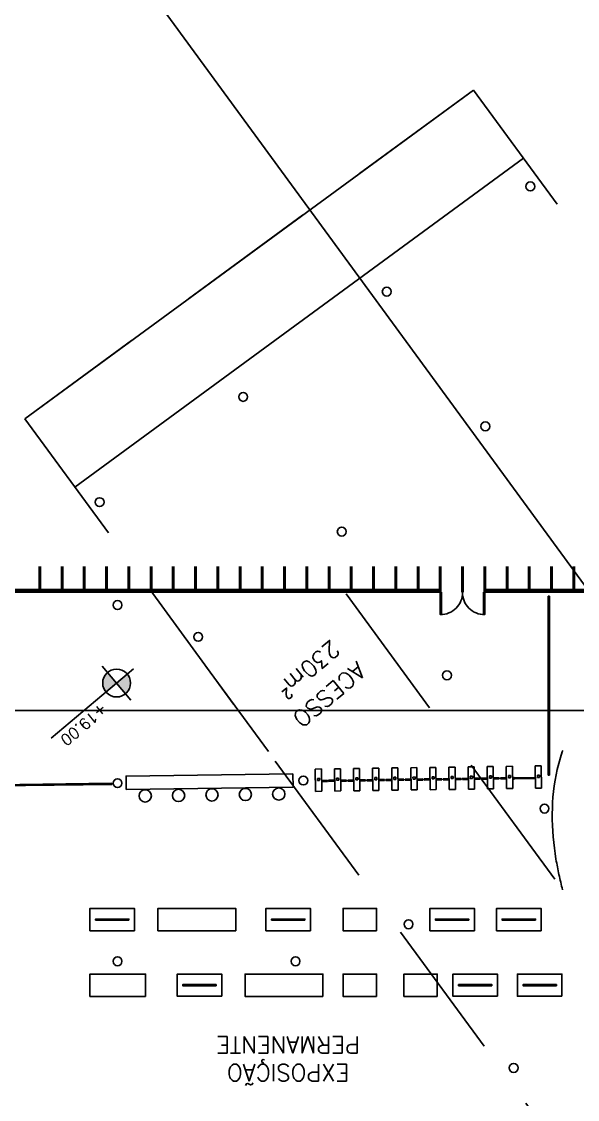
# Model space of a CAD drawing. Header units: millimetres. Extents: x 55520 to 96084, y -58491 to -49645.
# Drawn here: x 59530.21 to 59555.19, y -57762.87 to -57714.46 of the extents above; entities that cross this region are included whole.
import ezdxf
from ezdxf.enums import TextEntityAlignment as Align

# ---------------------------------------------------------------- set-up
doc = ezdxf.new("R2010")
doc.units = ezdxf.units.MM
doc.linetypes.add('HIDDEN', pattern=[9.525, 6.35, -3.175])
for name, color, linetype in [('05_Mobiliário', 1, 'Continuous'), ('Alvenaria Vista', 40, 'Continuous'), ('ARQ-COTAS', 1, 'Continuous'), ('ARQ-SÍMBOLOS', 2, 'Continuous'), ('ARQ-TEXTO2', 2, 'Continuous'), ('ARQ-TEXTO3', 3, 'Continuous'), ('Caminhos Principais', 13, 'Continuous'), ('Cinza', 9, 'Continuous'), ('Esquadrias', 241, 'Continuous'), ('Linha Fina', 100, 'Continuous'), ('Mobiliário_cinza', 254, 'Continuous'), ('Pilares', 181, 'Continuous'), ('Projeção', 60, 'HIDDEN')]:
    doc.layers.add(name, color=color, linetype=linetype)
doc.styles.add('ROMANS', font='romans.shx')

# ---------------------------------------------------------------- blocks, each defined once
blk = doc.blocks.new('Expo_1')
blk.add_lwpolyline([(55979.651, -57955.975), (55981.651, -57955.975), (55981.651, -57956.975), (55979.651, -57956.975)], close=True)
at = {"layer": 'Esquadrias'}
blk.add_lwpolyline([(55979.901, -57956.45), (55981.401, -57956.45), (55981.401, -57956.5), (55979.901, -57956.5)], close=True, dxfattribs=at)
blk = doc.blocks.new('Nível_Planta')
at = {"layer": 'ARQ-SÍMBOLOS', "ltscale": 0.1}
h = blk.add_hatch(color=1, dxfattribs=at)
h.dxf.hatch_style = 1
h.paths.add_polyline_path([(-0.25, 0), (0, 0), (0, 0.25, 0.414214)])
h.paths.add_polyline_path([(0.25, 0), (0, 0), (0, -0.25, 0.414214)])
at = {"layer": 'ARQ-SÍMBOLOS', "color": 1}
for p, q in [((0, 0.4), (0, -0.4)), ((1.535, 0), (-0.4, 0))]:
    blk.add_line(p, q, dxfattribs=at)
at = {"layer": 'ARQ-SÍMBOLOS', "color": 1, "ltscale": 0.1}
blk.add_line((-0.25, 0), (0.25, 0), dxfattribs=at)
at = {"layer": 'ARQ-SÍMBOLOS', "color": 1}
blk.add_circle((0, 0), 0.25, dxfattribs=at)
at = {"layer": 'ARQ-TEXTO2', "style": 'ROMANS'}
blk.add_attdef('NIVEL-ACABADO', text='', height=0.2, dxfattribs=at).set_placement((0.432, 0.034), align=Align.BOTTOM_LEFT)

msp = doc.modelspace()

# ---------------------------------------------------------------- linework, layer by layer
at = {"layer": '05_Mobiliário'}
for p, q in [((59553.932, -57740.268), (59553.882, -57740.268)), ((59553.882, -57748.301), (59553.882, -57740.268)), ((59553.932, -57748.301), (59553.932, -57740.268)), ((59553.566, -57747.892), (59553.293, -57747.896)), ((59553.293, -57747.896), (59553.307, -57748.895)), ((59553.58, -57748.892), (59553.566, -57747.892)), ((59543.684, -57748.031), (59543.411, -57748.035)), ((59543.411, -57748.035), (59543.425, -57749.035)), ((59543.698, -57749.031), (59543.684, -57748.031)), ((59544.543, -57748.019), (59544.27, -57748.023)), ((59544.27, -57748.023), (59544.284, -57749.023)), ((59544.557, -57749.019), (59544.543, -57748.019)), ((59545.401, -57748.007), (59545.128, -57748.011)), ((59545.128, -57748.011), (59545.142, -57749.01)), ((59545.415, -57749.007), (59545.401, -57748.007)), ((59546.26, -57747.995), (59545.986, -57747.998)), ((59545.986, -57747.998), (59546.001, -57748.998)), ((59546.274, -57748.995), (59546.26, -57747.995)), ((59547.118, -57747.983), (59546.845, -57747.986)), ((59546.845, -57747.986), (59546.859, -57748.986)), ((59547.132, -57748.982), (59547.118, -57747.983)), ((59547.977, -57747.97), (59547.703, -57747.974)), ((59547.703, -57747.974), (59547.717, -57748.974)), ((59547.991, -57748.97), (59547.977, -57747.97)), ((59548.835, -57747.958), (59548.562, -57747.962)), ((59548.562, -57747.962), (59548.576, -57748.962)), ((59548.753, -57748.378), (59548.66, -57748.379)), ((59548.66, -57748.379), (59548.662, -57748.476)), ((59548.754, -57748.475), (59548.753, -57748.378)), ((59548.849, -57748.958), (59548.835, -57747.958)), ((59549.693, -57747.946), (59549.42, -57747.95)), ((59549.42, -57747.95), (59549.434, -57748.95)), ((59549.612, -57748.365), (59549.519, -57748.367)), ((59549.519, -57748.367), (59549.52, -57748.464)), ((59549.613, -57748.463), (59549.612, -57748.365)), ((59549.708, -57748.946), (59549.693, -57747.946)), ((59550.552, -57747.934), (59550.279, -57747.938)), ((59550.279, -57747.938), (59550.293, -57748.938)), ((59550.47, -57748.353), (59550.377, -57748.355)), ((59550.377, -57748.355), (59550.379, -57748.452)), ((59550.471, -57748.451), (59550.47, -57748.353)), ((59550.566, -57748.934), (59550.552, -57747.934)), ((59551.41, -57747.922), (59551.137, -57747.926)), ((59551.137, -57747.926), (59551.151, -57748.926)), ((59551.328, -57748.341), (59551.236, -57748.343)), ((59551.236, -57748.343), (59551.237, -57748.44)), ((59551.33, -57748.439), (59551.328, -57748.341)), ((59551.424, -57748.922), (59551.41, -57747.922)), ((59552.269, -57747.91), (59551.996, -57747.914)), ((59551.996, -57747.914), (59552.01, -57748.914)), ((59552.187, -57748.329), (59552.094, -57748.33)), ((59552.094, -57748.33), (59552.096, -57748.428)), ((59552.188, -57748.427), (59552.187, -57748.329)), ((59552.283, -57748.91), (59552.269, -57747.91)), ((59553.484, -57748.311), (59553.392, -57748.312)), ((59553.392, -57748.312), (59553.393, -57748.41)), ((59553.486, -57748.408), (59553.484, -57748.311)), ((59553.932, -57748.301), (59553.882, -57748.301)), ((59526.573, -57748.78), (59534.273, -57748.671)), ((59526.573, -57748.83), (59534.273, -57748.721)), ((59534.273, -57748.671), (59534.273, -57748.721)), ((59543.602, -57748.45), (59543.51, -57748.451)), ((59543.51, -57748.451), (59543.511, -57748.549)), ((59543.511, -57748.549), (59543.604, -57748.548)), ((59543.604, -57748.548), (59543.602, -57748.45)), ((59543.952, -57748.539), (59543.691, -57748.543)), ((59543.692, -57748.592), (59543.953, -57748.588)), ((59543.953, -57748.588), (59543.952, -57748.539)), ((59544.277, -57748.535), (59544.011, -57748.539)), ((59544.011, -57748.539), (59544.012, -57748.587)), ((59544.012, -57748.587), (59544.277, -57748.584)), ((59544.461, -57748.438), (59544.368, -57748.439)), ((59544.368, -57748.439), (59544.37, -57748.537)), ((59544.37, -57748.537), (59544.462, -57748.536)), ((59544.462, -57748.536), (59544.461, -57748.438)), ((59544.811, -57748.527), (59544.55, -57748.531)), ((59544.551, -57748.58), (59544.812, -57748.576)), ((59544.812, -57748.576), (59544.811, -57748.527)), ((59545.135, -57748.523), (59544.869, -57748.526)), ((59544.869, -57748.526), (59544.87, -57748.575)), ((59544.87, -57748.575), (59545.136, -57748.571)), ((59545.319, -57748.426), (59545.227, -57748.427)), ((59545.227, -57748.427), (59545.228, -57748.525)), ((59545.228, -57748.525), (59545.321, -57748.523)), ((59545.321, -57748.523), (59545.319, -57748.426)), ((59545.669, -57748.515), (59545.408, -57748.519)), ((59545.409, -57748.568), (59545.67, -57748.564)), ((59545.67, -57748.564), (59545.669, -57748.515)), ((59545.994, -57748.511), (59545.728, -57748.514)), ((59545.728, -57748.514), (59545.729, -57748.563)), ((59545.729, -57748.563), (59545.994, -57748.559)), ((59546.178, -57748.414), (59546.085, -57748.415)), ((59546.085, -57748.415), (59546.086, -57748.513)), ((59546.086, -57748.513), (59546.179, -57748.511)), ((59546.179, -57748.511), (59546.178, -57748.414)), ((59546.528, -57748.503), (59546.267, -57748.507)), ((59546.268, -57748.556), (59546.528, -57748.552)), ((59546.528, -57748.552), (59546.528, -57748.503)), ((59546.852, -57748.499), (59546.586, -57748.502)), ((59546.586, -57748.502), (59546.587, -57748.551)), ((59546.587, -57748.551), (59546.853, -57748.547)), ((59547.036, -57748.402), (59546.944, -57748.403)), ((59546.944, -57748.403), (59546.945, -57748.501)), ((59546.945, -57748.501), (59547.038, -57748.499)), ((59547.038, -57748.499), (59547.036, -57748.402)), ((59547.386, -57748.491), (59547.125, -57748.495)), ((59547.126, -57748.543), (59547.387, -57748.54)), ((59547.387, -57748.54), (59547.386, -57748.491)), ((59547.711, -57748.486), (59547.445, -57748.49)), ((59547.445, -57748.49), (59547.445, -57748.539)), ((59547.445, -57748.539), (59547.711, -57748.535)), ((59547.895, -57748.39), (59547.802, -57748.391)), ((59547.802, -57748.391), (59547.803, -57748.488)), ((59547.803, -57748.488), (59547.896, -57748.487)), ((59547.896, -57748.487), (59547.895, -57748.39)), ((59548.245, -57748.479), (59547.984, -57748.483)), ((59547.984, -57748.531), (59548.245, -57748.528)), ((59548.245, -57748.528), (59548.245, -57748.479)), ((59548.569, -57748.474), (59548.303, -57748.478)), ((59548.303, -57748.478), (59548.304, -57748.527)), ((59548.304, -57748.527), (59548.57, -57748.523)), ((59548.662, -57748.476), (59548.754, -57748.475)), ((59549.103, -57748.467), (59548.842, -57748.47)), ((59548.843, -57748.519), (59549.104, -57748.516)), ((59549.104, -57748.516), (59549.103, -57748.467)), ((59549.428, -57748.462), (59549.162, -57748.466)), ((59549.162, -57748.466), (59549.162, -57748.515)), ((59549.162, -57748.515), (59549.428, -57748.511)), ((59549.52, -57748.464), (59549.613, -57748.463)), ((59549.962, -57748.455), (59549.701, -57748.458)), ((59549.701, -57748.507), (59549.962, -57748.504)), ((59549.962, -57748.504), (59549.962, -57748.455)), ((59550.286, -57748.45), (59550.02, -57748.454)), ((59550.02, -57748.454), (59550.021, -57748.503)), ((59550.021, -57748.503), (59550.287, -57748.499)), ((59550.379, -57748.452), (59550.471, -57748.451)), ((59550.82, -57748.443), (59550.559, -57748.446)), ((59550.56, -57748.495), (59550.821, -57748.491)), ((59550.821, -57748.491), (59550.82, -57748.443)), ((59551.144, -57748.438), (59550.879, -57748.442)), ((59550.879, -57748.442), (59550.879, -57748.491)), ((59550.879, -57748.491), (59551.145, -57748.487)), ((59551.237, -57748.44), (59551.33, -57748.439)), ((59551.679, -57748.431), (59551.418, -57748.434)), ((59551.418, -57748.483), (59551.679, -57748.479)), ((59551.679, -57748.479), (59551.679, -57748.431)), ((59552.003, -57748.426), (59551.737, -57748.43)), ((59551.737, -57748.43), (59551.738, -57748.479)), ((59551.738, -57748.479), (59552.004, -57748.475)), ((59552.096, -57748.428), (59552.188, -57748.427)), ((59552.356, -57748.414), (59552.288, -57748.415)), ((59552.288, -57748.415), (59552.289, -57748.483)), ((59552.289, -57748.483), (59552.357, -57748.482)), ((59552.357, -57748.482), (59552.356, -57748.414)), ((59553.281, -57748.408), (59552.369, -57748.421)), ((59552.369, -57748.421), (59552.369, -57748.47)), ((59552.369, -57748.47), (59553.282, -57748.457)), ((59553.282, -57748.457), (59553.281, -57748.408)), ((59553.393, -57748.41), (59553.486, -57748.408)), ((59543.425, -57749.035), (59543.698, -57749.031)), ((59544.284, -57749.023), (59544.557, -57749.019)), ((59545.142, -57749.01), (59545.415, -57749.007)), ((59546.001, -57748.998), (59546.274, -57748.995)), ((59546.859, -57748.986), (59547.132, -57748.982)), ((59547.717, -57748.974), (59547.991, -57748.97)), ((59548.576, -57748.962), (59548.849, -57748.958)), ((59549.434, -57748.95), (59549.708, -57748.946)), ((59550.293, -57748.938), (59550.566, -57748.934)), ((59551.151, -57748.926), (59551.424, -57748.922)), ((59552.01, -57748.914), (59552.283, -57748.91)), ((59553.307, -57748.895), (59553.58, -57748.892))]:
    msp.add_line(p, q, dxfattribs=at)
msp.add_lwpolyline([(59542.404, -57748.246), (59542.413, -57748.846), (59534.913, -57748.951), (59534.905, -57748.351)], close=True, dxfattribs=at)
for centre in [(59535.768, -57749.239), (59537.268, -57749.218), (59538.768, -57749.197), (59540.268, -57749.176), (59541.768, -57749.155)]:
    msp.add_circle(centre, 0.275, dxfattribs=at)
at = {"layer": 'Alvenaria Vista', "color": 1}
for p, q in [((59549.029, -57739.968), (59526.523, -57739.968)), ((59549.029, -57740.043), (59549.029, -57739.968)), ((59587.386, -57739.968), (59551.029, -57739.968)), ((59551.029, -57739.968), (59551.029, -57740.043))]:
    msp.add_line(p, q, dxfattribs=at)
at = {"layer": 'Alvenaria Vista'}
msp.add_open_spline([(59423.514, -57798.825), (59463.082, -57747.087), (59502.65, -57695.348), (59542.218, -57643.61), (59549.466, -57636.301), (59556.714, -57628.992), (59563.963, -57621.683), (59574.888, -57615.418), (59585.813, -57609.153), (59596.738, -57602.887), (59607.709, -57603.663), (59618.68, -57604.438), (59629.651, -57605.213), (59666.163, -57648.985), (59702.675, -57692.757), (59739.187, -57736.529), (59752.038, -57750.994), (59764.89, -57765.458), (59777.742, -57779.923)], degree=3, knots=[20.322416, 20.322416, 20.322416, 20.322416, 21.305376, 21.305376, 21.305376, 22.305376, 22.305376, 22.305376, 23.305376, 23.305376, 23.305376, 24.305376, 24.305376, 24.305376, 25.305376, 25.305376, 25.305376, 25.593369, 25.593369, 25.593369, 25.593369], dxfattribs=at)
at = {"layer": 'ARQ-COTAS'}
for p, q in [((59530.358, -57732.307), (59550.527, -57717.535)), ((59532.604, -57735.373), (59552.773, -57720.601)), ((59538.48, -57743.395), (59541.301, -57747.248))]:
    msp.add_line(p, q, dxfattribs=at)
for points in [[(59508.38, -57670.901), (59506.226, -57672.479), (59597.512, -57797.116), (59599.666, -57795.538)], [(59662.803, -57741.767), (59662.803, -57745.398), (59456.552, -57745.398), (59456.552, -57741.767)]]:
    msp.add_lwpolyline(points, dxfattribs=at)
at = {"layer": 'Caminhos Principais'}
msp.add_open_spline([(59468.795, -57754.431), (59467.074, -57764.742), (59465.303, -57775.176), (59462.064, -57789.642), (59461.1, -57793.6), (59459.873, -57798.086), (59459.725, -57798.618), (59459.575, -57799.149), (59460.331, -57799.047), (59461.086, -57798.941), (59463.238, -57798.631), (59464.634, -57798.418), (59467.067, -57798.023), (59468.105, -57797.846), (59470.198, -57797.475), (59471.252, -57797.282), (59474.432, -57796.684), (59476.577, -57796.262), (59483.073, -57794.973), (59487.485, -57794.085), (59496.424, -57792.532), (59500.95, -57791.866), (59510.087, -57791.071), (59514.699, -57790.94), (59521.304, -57791.39), (59523.282, -57791.606), (59526.537, -57792.121), (59527.816, -57792.364), (59530.362, -57792.937), (59531.622, -57793.265), (59535.362, -57794.362), (59537.8, -57795.247), (59544.907, -57798.271), (59549.409, -57800.787), (59557.995, -57806.514), (59562.079, -57809.725), (59569.854, -57816.575), (59573.546, -57820.214), (59580.692, -57827.825), (59584.122, -57831.794), (59590.662, -57839.789), (59593.774, -57843.815), (59602.016, -57854.776), (59606.955, -57861.674), (59616.869, -57874.913), (59621.844, -57881.252), (59628.317, -57888.434), (59629.525, -57889.731), (59632.002, -57892.31), (59633.266, -57893.59), (59635.553, -57895.857), (59636.566, -57896.847), (59637.591, -57897.836)], degree=3, knots=[0, 0, 0, 0, 31.409672, 31.409672, 43.166399, 43.166399, 44.747182, 44.747182, 44.747182, 47.085017, 47.085017, 51.415951, 51.415951, 54.631835, 54.631835, 57.847718, 57.847718, 64.279485, 64.279485, 77.14302, 77.14302, 90.006555, 90.006555, 102.870089, 102.870089, 108.357779, 108.357779, 111.907941, 111.907941, 115.458102, 115.458102, 122.558426, 122.558426, 136.634764, 136.634764, 150.711102, 150.711102, 164.787441, 164.787441, 179.466026, 179.466026, 194.144612, 194.144612, 219.586913, 219.586913, 245.029215, 245.029215, 250.783382, 250.783382, 256.537549, 256.537549, 261.016004, 261.016004, 261.016004, 261.016004], dxfattribs=at)
msp.add_rational_spline([(59465.536, -57755.733), (59464.665, -57760.937), (59463.775, -57766.158), (59461.998, -57775.689), (59461.138, -57779.995), (59459.149, -57788.981), (59458.003, -57793.67), (59456.688, -57798.336), (59456.687, -57798.337), (59456.687, -57798.339), (59456.686, -57798.341), (59456.549, -57798.828), (59456.412, -57799.316), (59456.274, -57799.803), (59456.088, -57800.466), (59456.238, -57801.138), (59456.69, -57801.658), (59457.142, -57802.177), (59457.786, -57802.42), (59458.469, -57802.327), (59458.971, -57802.259), (59459.474, -57802.191), (59459.976, -57802.122), (59459.977, -57802.122), (59459.978, -57802.122), (59459.979, -57802.122), (59462.007, -57801.847), (59464.035, -57801.55), (59467.684, -57800.965), (59469.305, -57800.685), (59472.577, -57800.09), (59474.225, -57799.776), (59479.194, -57798.808), (59482.544, -57798.127), (59489.29, -57796.822), (59492.688, -57796.197), (59500.813, -57794.925), (59505.554, -57794.364), (59514.191, -57793.994), (59518.089, -57794.071), (59523.63, -57794.688), (59525.292, -57794.939), (59528.599, -57795.59), (59530.241, -57795.991), (59533.478, -57796.931), (59535.076, -57797.47), (59539.806, -57799.273), (59542.874, -57800.723), (59548.837, -57804.022), (59551.733, -57805.872), (59560.553, -57812.157), (59566.176, -57817.142), (59573.459, -57824.485), (59575.446, -57826.594), (59579.301, -57830.855), (59581.169, -57833.009), (59586.627, -57839.517), (59590.069, -57843.913), (59600.566, -57857.782), (59607.208, -57867.248), (59616.065, -57878.647), (59618.039, -57881.115), (59621.79, -57885.608), (59623.557, -57887.648), (59626.633, -57891.032), (59627.922, -57892.402), (59630.557, -57895.12), (59631.898, -57896.466), (59633.929, -57898.463), (59634.604, -57899.121), (59635.283, -57899.778)], [1, 1, 1, 1, 1, 1, 1, 1, 1, 1, 1, 1, 1, 1, 0.919934982122, 0.919934982122, 1, 0.919934982122, 0.919934982122, 1, 1, 1, 1, 1, 1, 1, 1, 1, 1, 1, 1, 1, 1, 1, 1, 1, 1, 1, 1, 1, 1, 1, 1, 1, 1, 1, 1, 1, 1, 1, 1, 1, 1, 1, 1, 1, 1, 1, 1, 1, 1, 1, 1, 1, 1, 1, 1, 1, 1, 1, 1], degree=3, knots=[3.300707, 3.300707, 3.300707, 3.300707, 19.146239, 19.146239, 32.144713, 32.144713, 46.223275, 46.223275, 46.223275, 46.228431, 46.228431, 46.228431, 47.699367, 47.699367, 47.699367, 48.689646, 48.689646, 48.689646, 49.679925, 49.679925, 49.679925, 51.2199, 51.2199, 51.2199, 51.223127, 51.223127, 51.223127, 57.437436, 57.437436, 62.387255, 62.387255, 67.337074, 67.337074, 77.236711, 77.236711, 87.136349, 87.136349, 100.830346, 100.830346, 112.094135, 112.094135, 116.932256, 116.932256, 121.770377, 121.770377, 126.608498, 126.608498, 136.284741, 136.284741, 145.960983, 145.960983, 166.649698, 166.649698, 174.738056, 174.738056, 182.826415, 182.826415, 199.003131, 199.003131, 233.856655, 233.856655, 243.71926, 243.71926, 252.24399, 252.24399, 258.231325, 258.231325, 264.218659, 264.218659, 267.16835, 267.16835, 267.16835, 267.16835], dxfattribs=at)
at = {"layer": 'Cinza'}
for p, q in [((59530.999, -57738.938), (59530.999, -57740.093)), ((59531.029, -57738.938), (59531.029, -57740.043)), ((59531.059, -57738.938), (59531.059, -57740.093)), ((59531.999, -57738.938), (59531.999, -57740.093)), ((59532.029, -57738.938), (59532.029, -57740.043)), ((59532.059, -57738.938), (59532.059, -57740.093)), ((59532.999, -57738.938), (59532.999, -57740.093)), ((59533.029, -57738.938), (59533.029, -57740.043)), ((59533.059, -57738.938), (59533.059, -57740.093)), ((59533.999, -57738.938), (59533.999, -57740.093)), ((59534.029, -57738.938), (59534.029, -57740.043)), ((59534.059, -57738.938), (59534.059, -57740.093)), ((59534.999, -57738.938), (59534.999, -57740.093)), ((59535.029, -57738.938), (59535.029, -57740.043)), ((59535.059, -57738.938), (59535.059, -57740.093)), ((59535.999, -57738.938), (59535.999, -57740.093)), ((59536.029, -57738.938), (59536.029, -57740.043)), ((59536.059, -57738.938), (59536.059, -57740.093)), ((59536.999, -57738.938), (59536.999, -57740.093)), ((59537.029, -57738.938), (59537.029, -57740.043)), ((59537.059, -57738.938), (59537.059, -57740.093)), ((59537.999, -57738.938), (59537.999, -57740.093)), ((59538.029, -57738.938), (59538.029, -57740.043)), ((59538.059, -57738.938), (59538.059, -57740.093)), ((59538.999, -57738.938), (59538.999, -57740.093)), ((59539.029, -57738.938), (59539.029, -57740.043)), ((59539.059, -57738.938), (59539.059, -57740.093)), ((59539.999, -57738.938), (59539.999, -57740.093)), ((59540.029, -57738.938), (59540.029, -57740.043)), ((59540.059, -57738.938), (59540.059, -57740.093)), ((59540.999, -57738.938), (59540.999, -57740.093)), ((59541.029, -57738.938), (59541.029, -57740.043)), ((59541.059, -57738.938), (59541.059, -57740.093)), ((59541.999, -57738.938), (59541.999, -57740.093)), ((59542.029, -57738.938), (59542.029, -57740.043)), ((59542.059, -57738.938), (59542.059, -57740.093)), ((59542.999, -57738.938), (59542.999, -57740.093)), ((59543.029, -57738.938), (59543.029, -57740.043)), ((59543.059, -57738.938), (59543.059, -57740.093)), ((59543.999, -57738.938), (59543.999, -57740.093)), ((59544.029, -57738.938), (59544.029, -57740.043)), ((59544.059, -57738.938), (59544.059, -57740.093)), ((59544.999, -57738.938), (59544.999, -57740.093)), ((59545.029, -57738.938), (59545.029, -57740.043)), ((59545.059, -57738.938), (59545.059, -57740.093)), ((59545.999, -57738.938), (59545.999, -57740.093)), ((59546.029, -57738.938), (59546.029, -57740.043)), ((59546.059, -57738.938), (59546.059, -57740.093)), ((59546.999, -57738.938), (59546.999, -57740.093)), ((59547.029, -57738.938), (59547.029, -57740.043)), ((59547.059, -57738.938), (59547.059, -57740.093)), ((59547.999, -57738.938), (59547.999, -57740.093)), ((59548.029, -57738.938), (59548.029, -57740.043)), ((59548.059, -57738.938), (59548.059, -57740.093)), ((59548.999, -57738.938), (59548.999, -57740.093)), ((59549.029, -57738.938), (59549.029, -57740.043)), ((59549.059, -57738.938), (59549.059, -57740.093)), ((59549.999, -57738.938), (59549.999, -57740.093)), ((59550.029, -57738.938), (59550.029, -57740.043)), ((59550.059, -57738.938), (59550.059, -57740.093)), ((59550.999, -57738.938), (59550.999, -57740.093)), ((59551.029, -57738.938), (59551.029, -57740.043)), ((59551.059, -57738.938), (59551.059, -57740.093)), ((59551.999, -57738.938), (59551.999, -57740.093)), ((59552.029, -57738.938), (59552.029, -57740.043)), ((59552.059, -57738.938), (59552.059, -57740.093)), ((59552.999, -57738.938), (59552.999, -57740.093)), ((59553.029, -57738.938), (59553.029, -57740.043)), ((59553.059, -57738.938), (59553.059, -57740.093)), ((59553.999, -57738.938), (59553.999, -57740.093)), ((59554.029, -57738.938), (59554.029, -57740.043)), ((59554.059, -57738.938), (59554.059, -57740.093)), ((59554.999, -57738.938), (59554.999, -57740.093)), ((59555.029, -57738.938), (59555.029, -57740.043)), ((59555.059, -57738.938), (59555.059, -57740.093))]:
    msp.add_line(p, q, dxfattribs=at)
at = {"layer": 'Esquadrias'}
for p, q in [((59549.029, -57740.043), (59526.523, -57740.043)), ((59549.029, -57740.093), (59526.523, -57740.093)), ((59549.029, -57740.043), (59549.029, -57740.093)), ((59587.411, -57740.043), (59551.029, -57740.043)), ((59551.029, -57740.043), (59551.029, -57740.093)), ((59587.427, -57740.093), (59551.029, -57740.093))]:
    msp.add_line(p, q, dxfattribs=at)
for points in [[(59549.079, -57740.093), (59549.079, -57741.093), (59549.029, -57741.093), (59549.029, -57740.093)], [(59550.979, -57740.093), (59550.979, -57741.093), (59551.029, -57741.093), (59551.029, -57740.093)]]:
    msp.add_lwpolyline(points, close=True, dxfattribs=at)
at = {"layer": 'Linha Fina'}
for centre, start, end in [((59549.054, -57740.118), 268.5312, 1.4688), ((59551.004, -57740.118), 178.5312, 271.4688)]:
    msp.add_arc(centre, 0.975, start, end, dxfattribs=at)
at = {"layer": 'Mobiliário_cinza'}
for points in [[(59539.837, -57755.294), (59536.337, -57755.294), (59536.337, -57754.294), (59539.837, -57754.294)], [(59546.164, -57755.294), (59544.664, -57755.294), (59544.664, -57754.294), (59546.164, -57754.294)], [(59535.785, -57758.243), (59533.285, -57758.243), (59533.285, -57757.243), (59535.785, -57757.243)], [(59543.756, -57758.243), (59540.256, -57758.243), (59540.256, -57757.243), (59543.756, -57757.243)], [(59546.164, -57758.243), (59544.664, -57758.243), (59544.664, -57757.243), (59546.164, -57757.243)], [(59548.895, -57758.243), (59547.395, -57758.243), (59547.395, -57757.243), (59548.895, -57757.243)]]:
    msp.add_lwpolyline(points, close=True, dxfattribs=at)
at = {"layer": 'Pilares'}
for centre in [(59553.078, -57721.864), (59546.624, -57726.591), (59540.17, -57731.318), (59551.056, -57732.642), (59533.716, -57736.045), (59544.602, -57737.369), (59534.523, -57740.668), (59538.148, -57742.096), (59549.329, -57743.823), (59542.875, -57748.55), (59534.523, -57748.668), (59553.714, -57749.81), (59547.602, -57755.004), (59534.523, -57756.668), (59542.523, -57756.668), (59552.329, -57761.458)]:
    msp.add_circle(centre, 0.2, dxfattribs=at)
at = {"layer": 'Projeção'}
for p, q in [((59550.527, -57717.535), (59530.358, -57732.307)), ((59550.527, -57717.535), (59591.889, -57774.008)), ((59530.358, -57732.307), (59571.72, -57788.78)), ((59544.792, -57740.168), (59559.88, -57760.768))]:
    msp.add_line(p, q, dxfattribs=at)
msp.add_open_spline([(59554.525, -57753.457), (59554.409, -57753.005), (59554.014, -57751.232), (59553.962, -57747.791), (59555.349, -57745.304), (59556.192, -57744.034)], degree=3, knots=[2.227202, 2.227202, 2.227202, 2.227202, 3.625237, 7.661855, 12.139151, 12.139151, 12.139151, 12.139151], dxfattribs=at)

# ---------------------------------------------------------------- block references
at = {"layer": 'ARQ-SÍMBOLOS', "xscale": 2.5, "yscale": 2.5, "zscale": 2.5, "rotation": 220.0749756908868}
msp.add_blockref('Nível_Planta', (59534.48, -57744.171), dxfattribs=at).add_auto_attribs({'NIVEL-ACABADO': '+19.00'})
at = {"layer": 'Mobiliário_cinza', "rotation": 179.9999999999172}
for p in [(115514.936, -115711.269), (115522.845, -115711.269), (115530.211, -115711.269), (115533.211, -115711.269), (115518.855, -115714.217), (115531.249, -115714.217), (115534.148, -115714.217)]:
    msp.add_blockref('Expo_1', p, dxfattribs=at)

# ---------------------------------------------------------------- texts
at = {"layer": 'ARQ-TEXTO3', "color": 14, "char_height": 0.75, "attachment_point": 5, "style": 'ROMANS'}
for s, insert, rotation in [('230m²', (59543.111, -57743.539), 220.075), ('ACESSO', (59544.039, -57744.698), 220.075), ('EXPOSIÇÃO\\PPERMANENTE', (59542.194, -57761.045), 180)]:
    msp.add_mtext(s, dxfattribs=dict(at, insert=insert, rotation=rotation))

doc.saveas('drawing.dxf')
